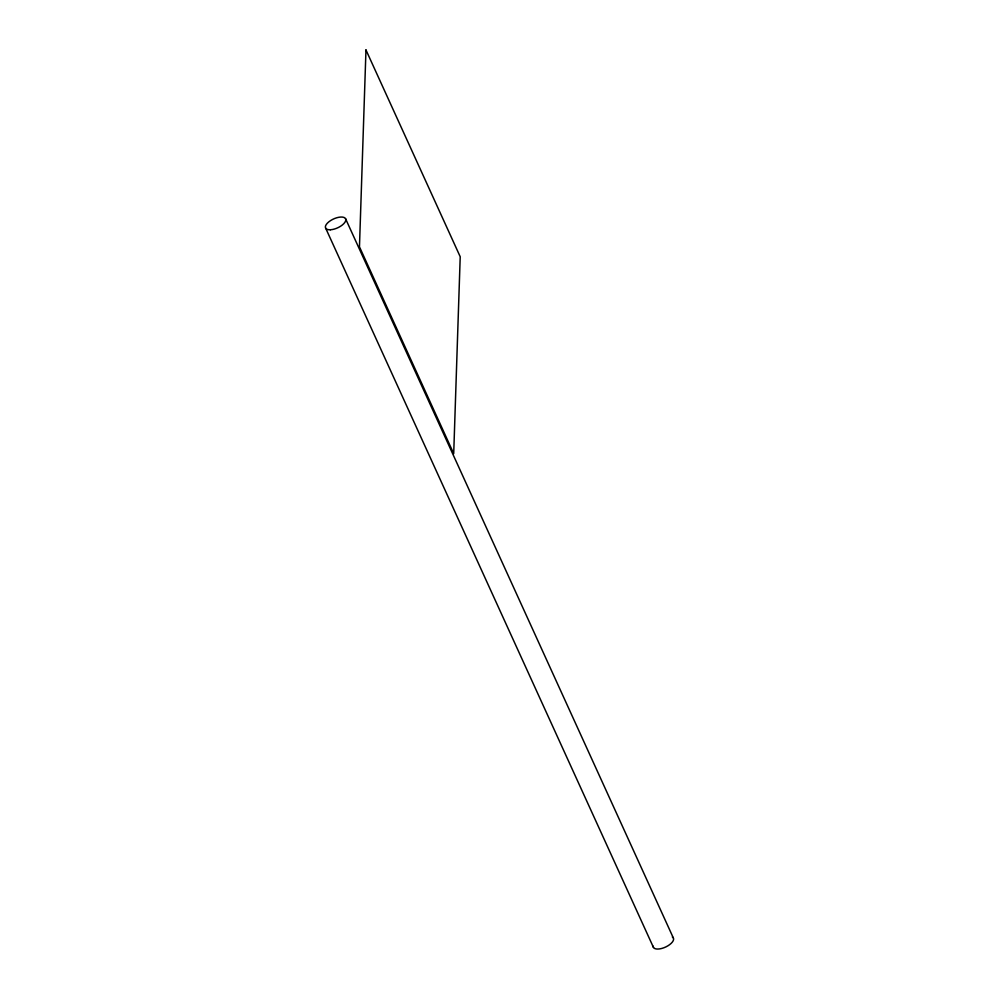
<?xml version="1.0" encoding="UTF-8"?>
<svg xmlns="http://www.w3.org/2000/svg" width="999" height="999" viewBox="0 0 999 999"><rect width="100%" height="100%" fill="white"/><g stroke="black" fill="none" stroke-linecap="round" stroke-linejoin="round"><path stroke-width="1.5" d="M345.529 218.631L673.326 937.924M325.674 228.172L653.471 947.452M672.352 936.987A11.026 4.883 -24.5 0 1 665.871 946.915A11.026 4.883 -24.5 0 1 653.171 946.19M365.971 49.95L359.465 246.84L453.708 453.633L460.214 256.743L365.971 49.95M330.332 229.77A11.026 4.883 -24.5 0 0 345.829 219.892A11.026 4.883 -24.5 0 0 330.644 220.542A11.026 4.883 -24.5 0 0 330.332 229.77"/></g></svg>
